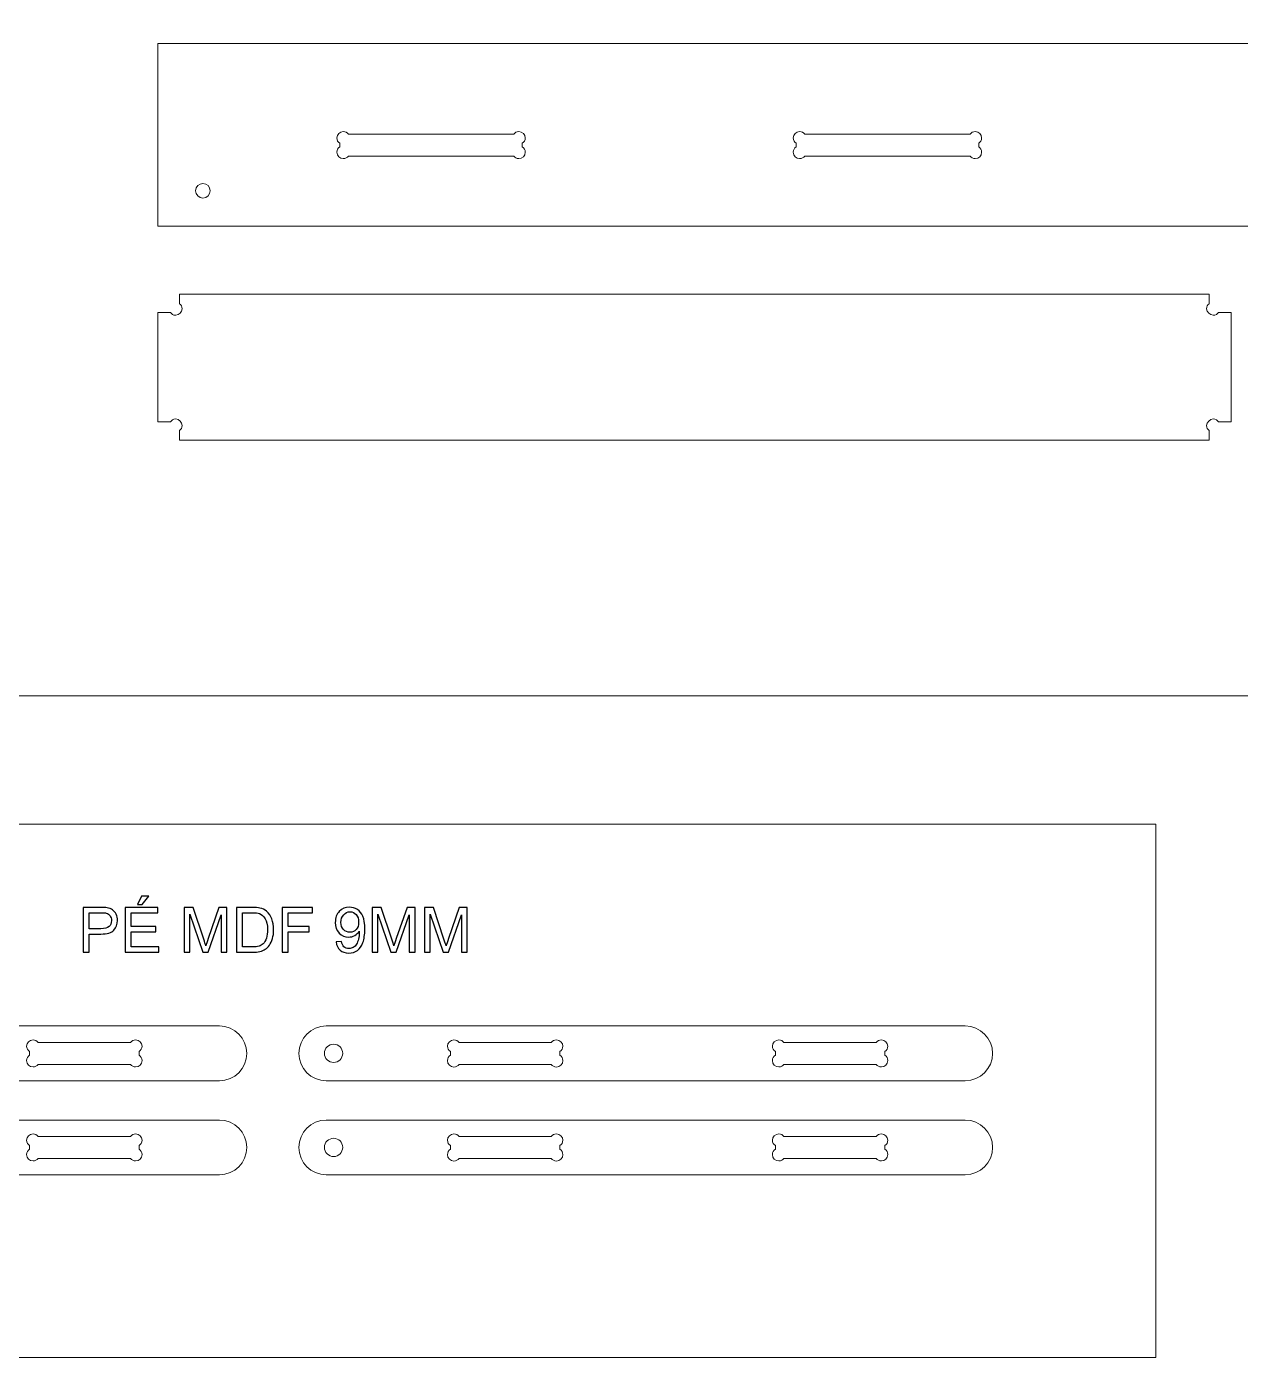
# Model space of a CAD drawing. Header units: centimetres. Extents: x -44 to 44, y -63 to 63.
# Drawn here: x -7.59 to 25.65, y -63.5 to -27.05 of the extents above; entities that cross this region are included whole.
import ezdxf

# ---------------------------------------------------------------- set-up
doc = ezdxf.new("R2010")
doc.units = ezdxf.units.CM
doc.header["$MEASUREMENT"] = 0
doc.layers.add('Layer 1', color=7, linetype='Continuous')

msp = doc.modelspace()

# ---------------------------------------------------------------- linework, layer by layer
at = {"layer": 'Layer 1', "color": 250, "lineweight": 20}
for points in [[(-43.815, -45.38234), (43.815, -45.38234), (43.815, 6.26432), (-43.815, 6.26432), (-43.815, -45.38234)], [(-23.33625, -63.49585), (23.33625, -63.49585), (23.33625, -48.89085), (-23.33625, -48.89085), (-23.33625, -63.49585)]]:
    msp.add_lwpolyline(points, close=True, dxfattribs=at)
at = {"layer": 'Layer 1', "color": 23, "lineweight": 20}
for points, knots in [([(-4.0029, -27.51377), (-4.0029, -27.51377), (35.9971, -27.51377), (35.9971, -27.51377), (35.9971, -27.51377), (35.9971, -27.51377), (35.9971, -32.51377), (35.9971, -32.51377), (35.9971, -32.51377), (35.9971, -32.51377), (-4.0029, -32.51377), (-4.0029, -32.51377), (-4.0029, -32.51377), (-4.0029, -32.51377), (-4.0029, -27.51377), (-4.0029, -27.51377)], [0, 0, 0, 0, 0.2, 0.2, 0.2, 0.2, 0.4, 0.4, 0.4, 0.4, 0.6, 0.6, 0.6, 0.6, 1, 1, 1, 1]), ([(5.98387, -30.24629), (5.98387, -30.24629), (5.98387, -30.34487), (5.98387, -30.34487), (5.98387, -30.34487), (6.03183, -30.37609), (6.06355, -30.43016), (6.06355, -30.49164), (6.06355, -30.49164), (6.06355, -30.58829), (5.98519, -30.66664), (5.88855, -30.66664), (5.88855, -30.66664), (5.83082, -30.66664), (5.77963, -30.63869), (5.74776, -30.59558), (5.74776, -30.59558), (5.74776, -30.59558), (1.21998, -30.59558), (1.21998, -30.59558), (1.21998, -30.59558), (1.18811, -30.63869), (1.13692, -30.66664), (1.07919, -30.66664), (1.07919, -30.66664), (0.98255, -30.66664), (0.90419, -30.58829), (0.90419, -30.49164), (0.90419, -30.49164), (0.90419, -30.43016), (0.93591, -30.37609), (0.98387, -30.34487), (0.98387, -30.34487), (0.98387, -30.34487), (0.98387, -30.24629), (0.98387, -30.24629), (0.98387, -30.24629), (0.93591, -30.21507), (0.90419, -30.161), (0.90419, -30.09952), (0.90419, -30.09952), (0.90419, -30.00287), (0.98255, -29.92452), (1.07919, -29.92452), (1.07919, -29.92452), (1.13692, -29.92452), (1.18811, -29.95247), (1.21998, -29.99558), (1.21998, -29.99558), (1.21998, -29.99558), (5.74776, -29.99558), (5.74776, -29.99558), (5.74776, -29.99558), (5.77963, -29.95247), (5.83082, -29.92452), (5.88855, -29.92452), (5.88855, -29.92452), (5.98519, -29.92452), (6.06355, -30.00287), (6.06355, -30.09952), (6.06355, -30.09952), (6.06355, -30.161), (6.03183, -30.21507), (5.98387, -30.24629)], [0, 0, 0, 0, 0.05882353, 0.05882353, 0.05882353, 0.05882353, 0.11764706, 0.11764706, 0.11764706, 0.11764706, 0.17647059, 0.17647059, 0.17647059, 0.17647059, 0.23529412, 0.23529412, 0.23529412, 0.23529412, 0.29411765, 0.29411765, 0.29411765, 0.29411765, 0.35294118, 0.35294118, 0.35294118, 0.35294118, 0.41176471, 0.41176471, 0.41176471, 0.41176471, 0.47058824, 0.47058824, 0.47058824, 0.47058824, 0.52941176, 0.52941176, 0.52941176, 0.52941176, 0.58823529, 0.58823529, 0.58823529, 0.58823529, 0.64705882, 0.64705882, 0.64705882, 0.64705882, 0.70588235, 0.70588235, 0.70588235, 0.70588235, 0.76470588, 0.76470588, 0.76470588, 0.76470588, 0.82352941, 0.82352941, 0.82352941, 0.82352941, 0.88235294, 0.88235294, 0.88235294, 0.88235294, 1, 1, 1, 1]), ([(18.48387, -30.24629), (18.48387, -30.24629), (18.48387, -30.34487), (18.48387, -30.34487), (18.48387, -30.34487), (18.53183, -30.37609), (18.56355, -30.43016), (18.56355, -30.49164), (18.56355, -30.49164), (18.56355, -30.58829), (18.48519, -30.66664), (18.38855, -30.66664), (18.38855, -30.66664), (18.33082, -30.66664), (18.27963, -30.63869), (18.24776, -30.59558), (18.24776, -30.59558), (18.24776, -30.59558), (13.71998, -30.59558), (13.71998, -30.59558), (13.71998, -30.59558), (13.68811, -30.63869), (13.63692, -30.66664), (13.57919, -30.66664), (13.57919, -30.66664), (13.48255, -30.66664), (13.40419, -30.58829), (13.40419, -30.49164), (13.40419, -30.49164), (13.40419, -30.43016), (13.43591, -30.37609), (13.48387, -30.34487), (13.48387, -30.34487), (13.48387, -30.34487), (13.48387, -30.24629), (13.48387, -30.24629), (13.48387, -30.24629), (13.43591, -30.21507), (13.40419, -30.161), (13.40419, -30.09952), (13.40419, -30.09952), (13.40419, -30.00287), (13.48255, -29.92452), (13.57919, -29.92452), (13.57919, -29.92452), (13.63692, -29.92452), (13.68811, -29.95247), (13.71998, -29.99558), (13.71998, -29.99558), (13.71998, -29.99558), (18.24776, -29.99558), (18.24776, -29.99558), (18.24776, -29.99558), (18.27963, -29.95247), (18.33082, -29.92452), (18.38855, -29.92452), (18.38855, -29.92452), (18.48519, -29.92452), (18.56355, -30.00287), (18.56355, -30.09952), (18.56355, -30.09952), (18.56355, -30.161), (18.53183, -30.21507), (18.48387, -30.24629)], [0, 0, 0, 0, 0.05882353, 0.05882353, 0.05882353, 0.05882353, 0.11764706, 0.11764706, 0.11764706, 0.11764706, 0.17647059, 0.17647059, 0.17647059, 0.17647059, 0.23529412, 0.23529412, 0.23529412, 0.23529412, 0.29411765, 0.29411765, 0.29411765, 0.29411765, 0.35294118, 0.35294118, 0.35294118, 0.35294118, 0.41176471, 0.41176471, 0.41176471, 0.41176471, 0.47058824, 0.47058824, 0.47058824, 0.47058824, 0.52941176, 0.52941176, 0.52941176, 0.52941176, 0.58823529, 0.58823529, 0.58823529, 0.58823529, 0.64705882, 0.64705882, 0.64705882, 0.64705882, 0.70588235, 0.70588235, 0.70588235, 0.70588235, 0.76470588, 0.76470588, 0.76470588, 0.76470588, 0.82352941, 0.82352941, 0.82352941, 0.82352941, 0.88235294, 0.88235294, 0.88235294, 0.88235294, 1, 1, 1, 1]), ([(-2.76511, -31.74558), (-2.65466, -31.74558), (-2.56511, -31.65603), (-2.56511, -31.54558), (-2.56511, -31.54558), (-2.56511, -31.43513), (-2.65466, -31.34558), (-2.76511, -31.34558), (-2.76511, -31.34558), (-2.87556, -31.34558), (-2.96511, -31.43513), (-2.96511, -31.54558), (-2.96511, -31.54558), (-2.96511, -31.65603), (-2.87556, -31.74558), (-2.76511, -31.74558)], [0, 0, 0, 0, 0.2, 0.2, 0.2, 0.2, 0.4, 0.4, 0.4, 0.4, 0.6, 0.6, 0.6, 0.6, 1, 1, 1, 1]), ([(25.04712, -34.87551), (25.04712, -34.87551), (25.39641, -34.87551), (25.39641, -34.87551), (25.39641, -34.87551), (25.39641, -34.87551), (25.39641, -37.87551), (25.39641, -37.87551), (25.39641, -37.87551), (25.39641, -37.87551), (25.04712, -37.87551), (25.04712, -37.87551), (25.04712, -37.87551), (25.0159, -37.82755), (24.97941, -37.79583), (24.90035, -37.79583), (24.90035, -37.79583), (24.82129, -37.79583), (24.72535, -37.89365), (24.72535, -37.97083), (24.72535, -37.97083), (24.72535, -38.04801), (24.7533, -38.07975), (24.79641, -38.11162), (24.79641, -38.11162), (24.79641, -38.11162), (24.79641, -38.37551), (24.79641, -38.37551), (24.79641, -38.37551), (24.79641, -38.37551), (-3.4029, -38.37551), (-3.4029, -38.37551), (-3.4029, -38.37551), (-3.4029, -38.37551), (-3.4029, -38.11162), (-3.4029, -38.11162), (-3.4029, -38.11162), (-3.35979, -38.07975), (-3.33184, -38.04801), (-3.33184, -37.97083), (-3.33184, -37.97083), (-3.33184, -37.89365), (-3.42778, -37.79583), (-3.50684, -37.79583), (-3.50684, -37.79583), (-3.5859, -37.79583), (-3.62239, -37.82755), (-3.65361, -37.87551), (-3.65361, -37.87551), (-3.65361, -37.87551), (-4.0029, -37.87551), (-4.0029, -37.87551), (-4.0029, -37.87551), (-4.0029, -37.87551), (-4.0029, -34.87551), (-4.0029, -34.87551), (-4.0029, -34.87551), (-4.0029, -34.87551), (-3.65361, -34.87551), (-3.65361, -34.87551), (-3.65361, -34.87551), (-3.62239, -34.92347), (-3.5859, -34.95519), (-3.50684, -34.95519), (-3.50684, -34.95519), (-3.42778, -34.95519), (-3.33184, -34.85737), (-3.33184, -34.78019), (-3.33184, -34.78019), (-3.33184, -34.70301), (-3.35979, -34.67127), (-3.4029, -34.6394), (-3.4029, -34.6394), (-3.4029, -34.6394), (-3.4029, -34.37551), (-3.4029, -34.37551), (-3.4029, -34.37551), (-3.4029, -34.37551), (24.79641, -34.37551), (24.79641, -34.37551), (24.79641, -34.37551), (24.79641, -34.37551), (24.79641, -34.6394), (24.79641, -34.6394), (24.79641, -34.6394), (24.7533, -34.67127), (24.72535, -34.70301), (24.72535, -34.78019), (24.72535, -34.78019), (24.72535, -34.85737), (24.82129, -34.95519), (24.90035, -34.95519), (24.90035, -34.95519), (24.97941, -34.95519), (25.0159, -34.92347), (25.04712, -34.87551)], [0, 0, 0, 0, 0.04, 0.04, 0.04, 0.04, 0.08, 0.08, 0.08, 0.08, 0.12, 0.12, 0.12, 0.12, 0.16, 0.16, 0.16, 0.16, 0.2, 0.2, 0.2, 0.2, 0.24, 0.24, 0.24, 0.24, 0.28, 0.28, 0.28, 0.28, 0.32, 0.32, 0.32, 0.32, 0.36, 0.36, 0.36, 0.36, 0.4, 0.4, 0.4, 0.4, 0.44, 0.44, 0.44, 0.44, 0.48, 0.48, 0.48, 0.48, 0.52, 0.52, 0.52, 0.52, 0.56, 0.56, 0.56, 0.56, 0.6, 0.6, 0.6, 0.6, 0.64, 0.64, 0.64, 0.64, 0.68, 0.68, 0.68, 0.68, 0.72, 0.72, 0.72, 0.72, 0.76, 0.76, 0.76, 0.76, 0.8, 0.8, 0.8, 0.8, 0.84, 0.84, 0.84, 0.84, 0.88, 0.88, 0.88, 0.88, 0.92, 0.92, 0.92, 0.92, 1, 1, 1, 1]), ([(-19.81169, -55.9202), (-19.81169, -55.9202), (-2.31167, -55.9202), (-2.31167, -55.9202), (-2.31167, -55.9202), (-1.89917, -55.9202), (-1.56168, -55.58271), (-1.56168, -55.17021), (-1.56168, -55.17021), (-1.56168, -55.17021), (-1.56168, -55.17019), (-1.56168, -55.17019), (-1.56168, -55.17019), (-1.56168, -54.75769), (-1.89917, -54.4202), (-2.31167, -54.4202), (-2.31167, -54.4202), (-2.31167, -54.4202), (-19.81169, -54.4202), (-19.81169, -54.4202), (-19.81169, -54.4202), (-20.22419, -54.4202), (-20.56168, -54.75769), (-20.56168, -55.17019), (-20.56168, -55.17019), (-20.56168, -55.17019), (-20.56168, -55.17021), (-20.56168, -55.17021), (-20.56168, -55.17021), (-20.56168, -55.58271), (-20.22419, -55.9202), (-19.81169, -55.9202)], [0, 0, 0, 0, 0.11111111, 0.11111111, 0.11111111, 0.11111111, 0.22222222, 0.22222222, 0.22222222, 0.22222222, 0.33333333, 0.33333333, 0.33333333, 0.33333333, 0.44444444, 0.44444444, 0.44444444, 0.44444444, 0.55555556, 0.55555556, 0.55555556, 0.55555556, 0.66666667, 0.66666667, 0.66666667, 0.66666667, 0.77777778, 0.77777778, 0.77777778, 0.77777778, 1, 1, 1, 1]), ([(0.6142, -55.9202), (0.6142, -55.9202), (18.11422, -55.9202), (18.11422, -55.9202), (18.11422, -55.9202), (18.52672, -55.9202), (18.86421, -55.58271), (18.86421, -55.17021), (18.86421, -55.17021), (18.86421, -55.17021), (18.86421, -55.17019), (18.86421, -55.17019), (18.86421, -55.17019), (18.86421, -54.75769), (18.52672, -54.4202), (18.11422, -54.4202), (18.11422, -54.4202), (18.11422, -54.4202), (0.6142, -54.4202), (0.6142, -54.4202), (0.6142, -54.4202), (0.2017, -54.4202), (-0.13579, -54.75769), (-0.13579, -55.17019), (-0.13579, -55.17019), (-0.13579, -55.17019), (-0.13579, -55.17021), (-0.13579, -55.17021), (-0.13579, -55.17021), (-0.13579, -55.58271), (0.2017, -55.9202), (0.6142, -55.9202)], [0, 0, 0, 0, 0.11111111, 0.11111111, 0.11111111, 0.11111111, 0.22222222, 0.22222222, 0.22222222, 0.22222222, 0.33333333, 0.33333333, 0.33333333, 0.33333333, 0.44444444, 0.44444444, 0.44444444, 0.44444444, 0.55555556, 0.55555556, 0.55555556, 0.55555556, 0.66666667, 0.66666667, 0.66666667, 0.66666667, 0.77777778, 0.77777778, 0.77777778, 0.77777778, 1, 1, 1, 1]), ([(-7.27558, -55.47021), (-7.27558, -55.47021), (-4.7478, -55.47021), (-4.7478, -55.47021), (-4.7478, -55.47021), (-4.71593, -55.51332), (-4.66474, -55.54127), (-4.60701, -55.54127), (-4.60701, -55.54127), (-4.51037, -55.54127), (-4.43201, -55.46292), (-4.43201, -55.36627), (-4.43201, -55.36627), (-4.43201, -55.30479), (-4.46373, -55.25072), (-4.51169, -55.2195), (-4.51169, -55.2195), (-4.51169, -55.2195), (-4.51169, -55.1209), (-4.51169, -55.1209), (-4.51169, -55.1209), (-4.46373, -55.08968), (-4.43201, -55.03561), (-4.43201, -54.97413), (-4.43201, -54.97413), (-4.43201, -54.87748), (-4.51037, -54.79913), (-4.60701, -54.79913), (-4.60701, -54.79913), (-4.66474, -54.79913), (-4.71593, -54.82708), (-4.7478, -54.87019), (-4.7478, -54.87019), (-4.7478, -54.87019), (-7.27558, -54.87019), (-7.27558, -54.87019), (-7.27558, -54.87019), (-7.30745, -54.82708), (-7.35864, -54.79913), (-7.41637, -54.79913), (-7.41637, -54.79913), (-7.51301, -54.79913), (-7.59137, -54.87748), (-7.59137, -54.97413), (-7.59137, -54.97413), (-7.59137, -55.03561), (-7.55965, -55.08968), (-7.51169, -55.1209), (-7.51169, -55.1209), (-7.51169, -55.1209), (-7.51169, -55.2195), (-7.51169, -55.2195), (-7.51169, -55.2195), (-7.55965, -55.25072), (-7.59137, -55.30479), (-7.59137, -55.36627), (-7.59137, -55.36627), (-7.59137, -55.46292), (-7.51301, -55.54127), (-7.41637, -55.54127), (-7.41637, -55.54127), (-7.35864, -55.54127), (-7.30745, -55.51332), (-7.27558, -55.47021)], [0, 0, 0, 0, 0.05882353, 0.05882353, 0.05882353, 0.05882353, 0.11764706, 0.11764706, 0.11764706, 0.11764706, 0.17647059, 0.17647059, 0.17647059, 0.17647059, 0.23529412, 0.23529412, 0.23529412, 0.23529412, 0.29411765, 0.29411765, 0.29411765, 0.29411765, 0.35294118, 0.35294118, 0.35294118, 0.35294118, 0.41176471, 0.41176471, 0.41176471, 0.41176471, 0.47058824, 0.47058824, 0.47058824, 0.47058824, 0.52941176, 0.52941176, 0.52941176, 0.52941176, 0.58823529, 0.58823529, 0.58823529, 0.58823529, 0.64705882, 0.64705882, 0.64705882, 0.64705882, 0.70588235, 0.70588235, 0.70588235, 0.70588235, 0.76470588, 0.76470588, 0.76470588, 0.76470588, 0.82352941, 0.82352941, 0.82352941, 0.82352941, 0.88235294, 0.88235294, 0.88235294, 0.88235294, 1, 1, 1, 1]), ([(0.81421, -54.9202), (0.95228, -54.9202), (1.06421, -55.03213), (1.06421, -55.1702), (1.06421, -55.1702), (1.06421, -55.30827), (0.95228, -55.4202), (0.81421, -55.4202), (0.81421, -55.4202), (0.67614, -55.4202), (0.56421, -55.30827), (0.56421, -55.1702), (0.56421, -55.1702), (0.56421, -55.03213), (0.67614, -54.9202), (0.81421, -54.9202)], [0, 0, 0, 0, 0.2, 0.2, 0.2, 0.2, 0.4, 0.4, 0.4, 0.4, 0.6, 0.6, 0.6, 0.6, 1, 1, 1, 1]), ([(4.25195, -55.47021), (4.25195, -55.47021), (6.77645, -55.47021), (6.77645, -55.47021), (6.77645, -55.47021), (6.80819, -55.51459), (6.86016, -55.54351), (6.91888, -55.54351), (6.91888, -55.54351), (7.01552, -55.54351), (7.09388, -55.46516), (7.09388, -55.36851), (7.09388, -55.36851), (7.09388, -55.30703), (7.06216, -55.25296), (7.0142, -55.22174), (7.0142, -55.22174), (7.0142, -55.22174), (7.0142, -55.1209), (7.0142, -55.1209), (7.0142, -55.1209), (7.06216, -55.08968), (7.09388, -55.03561), (7.09388, -54.97413), (7.09388, -54.97413), (7.09388, -54.87748), (7.01552, -54.79913), (6.91888, -54.79913), (6.91888, -54.79913), (6.86115, -54.79913), (6.80996, -54.82708), (6.77809, -54.87019), (6.77809, -54.87019), (6.77809, -54.87019), (4.25031, -54.87019), (4.25031, -54.87019), (4.25031, -54.87019), (4.21844, -54.82708), (4.16725, -54.79913), (4.10952, -54.79913), (4.10952, -54.79913), (4.01288, -54.79913), (3.93452, -54.87748), (3.93452, -54.97413), (3.93452, -54.97413), (3.93452, -55.03561), (3.96624, -55.08968), (4.0142, -55.1209), (4.0142, -55.1209), (4.0142, -55.1209), (4.0142, -55.22174), (4.0142, -55.22174), (4.0142, -55.22174), (3.96624, -55.25296), (3.93452, -55.30703), (3.93452, -55.36851), (3.93452, -55.36851), (3.93452, -55.46516), (4.01288, -55.54351), (4.10952, -55.54351), (4.10952, -55.54351), (4.16824, -55.54351), (4.22021, -55.51459), (4.25195, -55.47021)], [0, 0, 0, 0, 0.05882353, 0.05882353, 0.05882353, 0.05882353, 0.11764706, 0.11764706, 0.11764706, 0.11764706, 0.17647059, 0.17647059, 0.17647059, 0.17647059, 0.23529412, 0.23529412, 0.23529412, 0.23529412, 0.29411765, 0.29411765, 0.29411765, 0.29411765, 0.35294118, 0.35294118, 0.35294118, 0.35294118, 0.41176471, 0.41176471, 0.41176471, 0.41176471, 0.47058824, 0.47058824, 0.47058824, 0.47058824, 0.52941176, 0.52941176, 0.52941176, 0.52941176, 0.58823529, 0.58823529, 0.58823529, 0.58823529, 0.64705882, 0.64705882, 0.64705882, 0.64705882, 0.70588235, 0.70588235, 0.70588235, 0.70588235, 0.76470588, 0.76470588, 0.76470588, 0.76470588, 0.82352941, 0.82352941, 0.82352941, 0.82352941, 0.88235294, 0.88235294, 0.88235294, 0.88235294, 1, 1, 1, 1]), ([(13.15031, -55.47021), (13.15031, -55.47021), (15.67809, -55.47021), (15.67809, -55.47021), (15.67809, -55.47021), (15.70996, -55.51332), (15.76115, -55.54127), (15.81888, -55.54127), (15.81888, -55.54127), (15.91552, -55.54127), (15.99388, -55.46292), (15.99388, -55.36627), (15.99388, -55.36627), (15.99388, -55.30479), (15.96216, -55.25072), (15.9142, -55.2195), (15.9142, -55.2195), (15.9142, -55.2195), (15.9142, -55.1209), (15.9142, -55.1209), (15.9142, -55.1209), (15.96216, -55.08968), (15.99388, -55.03561), (15.99388, -54.97413), (15.99388, -54.97413), (15.99388, -54.87748), (15.91552, -54.79913), (15.81888, -54.79913), (15.81888, -54.79913), (15.76115, -54.79913), (15.70996, -54.82708), (15.67809, -54.87019), (15.67809, -54.87019), (15.67809, -54.87019), (13.15031, -54.87019), (13.15031, -54.87019), (13.15031, -54.87019), (13.11844, -54.82708), (13.06725, -54.79913), (13.00952, -54.79913), (13.00952, -54.79913), (12.91288, -54.79913), (12.83452, -54.87748), (12.83452, -54.97413), (12.83452, -54.97413), (12.83452, -55.03561), (12.86624, -55.08968), (12.9142, -55.1209), (12.9142, -55.1209), (12.9142, -55.1209), (12.9142, -55.2195), (12.9142, -55.2195), (12.9142, -55.2195), (12.86624, -55.25072), (12.83452, -55.30479), (12.83452, -55.36627), (12.83452, -55.36627), (12.83452, -55.46292), (12.91288, -55.54127), (13.00952, -55.54127), (13.00952, -55.54127), (13.06725, -55.54127), (13.11844, -55.51332), (13.15031, -55.47021)], [0, 0, 0, 0, 0.05882353, 0.05882353, 0.05882353, 0.05882353, 0.11764706, 0.11764706, 0.11764706, 0.11764706, 0.17647059, 0.17647059, 0.17647059, 0.17647059, 0.23529412, 0.23529412, 0.23529412, 0.23529412, 0.29411765, 0.29411765, 0.29411765, 0.29411765, 0.35294118, 0.35294118, 0.35294118, 0.35294118, 0.41176471, 0.41176471, 0.41176471, 0.41176471, 0.47058824, 0.47058824, 0.47058824, 0.47058824, 0.52941176, 0.52941176, 0.52941176, 0.52941176, 0.58823529, 0.58823529, 0.58823529, 0.58823529, 0.64705882, 0.64705882, 0.64705882, 0.64705882, 0.70588235, 0.70588235, 0.70588235, 0.70588235, 0.76470588, 0.76470588, 0.76470588, 0.76470588, 0.82352941, 0.82352941, 0.82352941, 0.82352941, 0.88235294, 0.88235294, 0.88235294, 0.88235294, 1, 1, 1, 1]), ([(-19.81169, -58.4955), (-19.81169, -58.4955), (-2.31167, -58.4955), (-2.31167, -58.4955), (-2.31167, -58.4955), (-1.89917, -58.4955), (-1.56168, -58.15801), (-1.56168, -57.74551), (-1.56168, -57.74551), (-1.56168, -57.74551), (-1.56168, -57.74549), (-1.56168, -57.74549), (-1.56168, -57.74549), (-1.56168, -57.33299), (-1.89917, -56.9955), (-2.31167, -56.9955), (-2.31167, -56.9955), (-2.31167, -56.9955), (-19.81169, -56.9955), (-19.81169, -56.9955), (-19.81169, -56.9955), (-20.22419, -56.9955), (-20.56168, -57.33299), (-20.56168, -57.74549), (-20.56168, -57.74549), (-20.56168, -57.74549), (-20.56168, -57.74551), (-20.56168, -57.74551), (-20.56168, -57.74551), (-20.56168, -58.15801), (-20.22419, -58.4955), (-19.81169, -58.4955)], [0, 0, 0, 0, 0.11111111, 0.11111111, 0.11111111, 0.11111111, 0.22222222, 0.22222222, 0.22222222, 0.22222222, 0.33333333, 0.33333333, 0.33333333, 0.33333333, 0.44444444, 0.44444444, 0.44444444, 0.44444444, 0.55555556, 0.55555556, 0.55555556, 0.55555556, 0.66666667, 0.66666667, 0.66666667, 0.66666667, 0.77777778, 0.77777778, 0.77777778, 0.77777778, 1, 1, 1, 1]), ([(0.6142, -58.4955), (0.6142, -58.4955), (18.11422, -58.4955), (18.11422, -58.4955), (18.11422, -58.4955), (18.52672, -58.4955), (18.86421, -58.15801), (18.86421, -57.74551), (18.86421, -57.74551), (18.86421, -57.74551), (18.86421, -57.74549), (18.86421, -57.74549), (18.86421, -57.74549), (18.86421, -57.33299), (18.52672, -56.9955), (18.11422, -56.9955), (18.11422, -56.9955), (18.11422, -56.9955), (0.6142, -56.9955), (0.6142, -56.9955), (0.6142, -56.9955), (0.2017, -56.9955), (-0.13579, -57.33299), (-0.13579, -57.74549), (-0.13579, -57.74549), (-0.13579, -57.74549), (-0.13579, -57.74551), (-0.13579, -57.74551), (-0.13579, -57.74551), (-0.13579, -58.15801), (0.2017, -58.4955), (0.6142, -58.4955)], [0, 0, 0, 0, 0.11111111, 0.11111111, 0.11111111, 0.11111111, 0.22222222, 0.22222222, 0.22222222, 0.22222222, 0.33333333, 0.33333333, 0.33333333, 0.33333333, 0.44444444, 0.44444444, 0.44444444, 0.44444444, 0.55555556, 0.55555556, 0.55555556, 0.55555556, 0.66666667, 0.66666667, 0.66666667, 0.66666667, 0.77777778, 0.77777778, 0.77777778, 0.77777778, 1, 1, 1, 1]), ([(-7.27558, -58.04551), (-7.27558, -58.04551), (-4.7478, -58.04551), (-4.7478, -58.04551), (-4.7478, -58.04551), (-4.71593, -58.08862), (-4.66474, -58.11657), (-4.60701, -58.11657), (-4.60701, -58.11657), (-4.51037, -58.11657), (-4.43201, -58.03822), (-4.43201, -57.94157), (-4.43201, -57.94157), (-4.43201, -57.88009), (-4.46373, -57.82602), (-4.51169, -57.7948), (-4.51169, -57.7948), (-4.51169, -57.7948), (-4.51169, -57.6962), (-4.51169, -57.6962), (-4.51169, -57.6962), (-4.46373, -57.66498), (-4.43201, -57.61091), (-4.43201, -57.54943), (-4.43201, -57.54943), (-4.43201, -57.45278), (-4.51037, -57.37443), (-4.60701, -57.37443), (-4.60701, -57.37443), (-4.66474, -57.37443), (-4.71593, -57.40238), (-4.7478, -57.44549), (-4.7478, -57.44549), (-4.7478, -57.44549), (-7.27558, -57.44549), (-7.27558, -57.44549), (-7.27558, -57.44549), (-7.30745, -57.40238), (-7.35864, -57.37443), (-7.41637, -57.37443), (-7.41637, -57.37443), (-7.51301, -57.37443), (-7.59137, -57.45278), (-7.59137, -57.54943), (-7.59137, -57.54943), (-7.59137, -57.61091), (-7.55965, -57.66498), (-7.51169, -57.6962), (-7.51169, -57.6962), (-7.51169, -57.6962), (-7.51169, -57.7948), (-7.51169, -57.7948), (-7.51169, -57.7948), (-7.55965, -57.82602), (-7.59137, -57.88009), (-7.59137, -57.94157), (-7.59137, -57.94157), (-7.59137, -58.03822), (-7.51301, -58.11657), (-7.41637, -58.11657), (-7.41637, -58.11657), (-7.35864, -58.11657), (-7.30745, -58.08862), (-7.27558, -58.04551)], [0, 0, 0, 0, 0.05882353, 0.05882353, 0.05882353, 0.05882353, 0.11764706, 0.11764706, 0.11764706, 0.11764706, 0.17647059, 0.17647059, 0.17647059, 0.17647059, 0.23529412, 0.23529412, 0.23529412, 0.23529412, 0.29411765, 0.29411765, 0.29411765, 0.29411765, 0.35294118, 0.35294118, 0.35294118, 0.35294118, 0.41176471, 0.41176471, 0.41176471, 0.41176471, 0.47058824, 0.47058824, 0.47058824, 0.47058824, 0.52941176, 0.52941176, 0.52941176, 0.52941176, 0.58823529, 0.58823529, 0.58823529, 0.58823529, 0.64705882, 0.64705882, 0.64705882, 0.64705882, 0.70588235, 0.70588235, 0.70588235, 0.70588235, 0.76470588, 0.76470588, 0.76470588, 0.76470588, 0.82352941, 0.82352941, 0.82352941, 0.82352941, 0.88235294, 0.88235294, 0.88235294, 0.88235294, 1, 1, 1, 1]), ([(0.81421, -57.4955), (0.95228, -57.4955), (1.06421, -57.60743), (1.06421, -57.7455), (1.06421, -57.7455), (1.06421, -57.88357), (0.95228, -57.9955), (0.81421, -57.9955), (0.81421, -57.9955), (0.67614, -57.9955), (0.56421, -57.88357), (0.56421, -57.7455), (0.56421, -57.7455), (0.56421, -57.60743), (0.67614, -57.4955), (0.81421, -57.4955)], [0, 0, 0, 0, 0.2, 0.2, 0.2, 0.2, 0.4, 0.4, 0.4, 0.4, 0.6, 0.6, 0.6, 0.6, 1, 1, 1, 1]), ([(4.25195, -58.04551), (4.25195, -58.04551), (6.77645, -58.04551), (6.77645, -58.04551), (6.77645, -58.04551), (6.80819, -58.08989), (6.86016, -58.11881), (6.91888, -58.11881), (6.91888, -58.11881), (7.01552, -58.11881), (7.09388, -58.04046), (7.09388, -57.94381), (7.09388, -57.94381), (7.09388, -57.88233), (7.06216, -57.82826), (7.0142, -57.79704), (7.0142, -57.79704), (7.0142, -57.79704), (7.0142, -57.6962), (7.0142, -57.6962), (7.0142, -57.6962), (7.06216, -57.66498), (7.09388, -57.61091), (7.09388, -57.54943), (7.09388, -57.54943), (7.09388, -57.45278), (7.01552, -57.37443), (6.91888, -57.37443), (6.91888, -57.37443), (6.86115, -57.37443), (6.80996, -57.40238), (6.77809, -57.44549), (6.77809, -57.44549), (6.77809, -57.44549), (4.25031, -57.44549), (4.25031, -57.44549), (4.25031, -57.44549), (4.21844, -57.40238), (4.16725, -57.37443), (4.10952, -57.37443), (4.10952, -57.37443), (4.01288, -57.37443), (3.93452, -57.45278), (3.93452, -57.54943), (3.93452, -57.54943), (3.93452, -57.61091), (3.96624, -57.66498), (4.0142, -57.6962), (4.0142, -57.6962), (4.0142, -57.6962), (4.0142, -57.79704), (4.0142, -57.79704), (4.0142, -57.79704), (3.96624, -57.82826), (3.93452, -57.88233), (3.93452, -57.94381), (3.93452, -57.94381), (3.93452, -58.04046), (4.01288, -58.11881), (4.10952, -58.11881), (4.10952, -58.11881), (4.16824, -58.11881), (4.22021, -58.08989), (4.25195, -58.04551)], [0, 0, 0, 0, 0.05882353, 0.05882353, 0.05882353, 0.05882353, 0.11764706, 0.11764706, 0.11764706, 0.11764706, 0.17647059, 0.17647059, 0.17647059, 0.17647059, 0.23529412, 0.23529412, 0.23529412, 0.23529412, 0.29411765, 0.29411765, 0.29411765, 0.29411765, 0.35294118, 0.35294118, 0.35294118, 0.35294118, 0.41176471, 0.41176471, 0.41176471, 0.41176471, 0.47058824, 0.47058824, 0.47058824, 0.47058824, 0.52941176, 0.52941176, 0.52941176, 0.52941176, 0.58823529, 0.58823529, 0.58823529, 0.58823529, 0.64705882, 0.64705882, 0.64705882, 0.64705882, 0.70588235, 0.70588235, 0.70588235, 0.70588235, 0.76470588, 0.76470588, 0.76470588, 0.76470588, 0.82352941, 0.82352941, 0.82352941, 0.82352941, 0.88235294, 0.88235294, 0.88235294, 0.88235294, 1, 1, 1, 1]), ([(13.15031, -58.04551), (13.15031, -58.04551), (15.67809, -58.04551), (15.67809, -58.04551), (15.67809, -58.04551), (15.70996, -58.08862), (15.76115, -58.11657), (15.81888, -58.11657), (15.81888, -58.11657), (15.91552, -58.11657), (15.99388, -58.03822), (15.99388, -57.94157), (15.99388, -57.94157), (15.99388, -57.88009), (15.96216, -57.82602), (15.9142, -57.7948), (15.9142, -57.7948), (15.9142, -57.7948), (15.9142, -57.6962), (15.9142, -57.6962), (15.9142, -57.6962), (15.96216, -57.66498), (15.99388, -57.61091), (15.99388, -57.54943), (15.99388, -57.54943), (15.99388, -57.45278), (15.91552, -57.37443), (15.81888, -57.37443), (15.81888, -57.37443), (15.76115, -57.37443), (15.70996, -57.40238), (15.67809, -57.44549), (15.67809, -57.44549), (15.67809, -57.44549), (13.15031, -57.44549), (13.15031, -57.44549), (13.15031, -57.44549), (13.11844, -57.40238), (13.06725, -57.37443), (13.00952, -57.37443), (13.00952, -57.37443), (12.91288, -57.37443), (12.83452, -57.45278), (12.83452, -57.54943), (12.83452, -57.54943), (12.83452, -57.61091), (12.86624, -57.66498), (12.9142, -57.6962), (12.9142, -57.6962), (12.9142, -57.6962), (12.9142, -57.7948), (12.9142, -57.7948), (12.9142, -57.7948), (12.86624, -57.82602), (12.83452, -57.88009), (12.83452, -57.94157), (12.83452, -57.94157), (12.83452, -58.03822), (12.91288, -58.11657), (13.00952, -58.11657), (13.00952, -58.11657), (13.06725, -58.11657), (13.11844, -58.08862), (13.15031, -58.04551)], [0, 0, 0, 0, 0.05882353, 0.05882353, 0.05882353, 0.05882353, 0.11764706, 0.11764706, 0.11764706, 0.11764706, 0.17647059, 0.17647059, 0.17647059, 0.17647059, 0.23529412, 0.23529412, 0.23529412, 0.23529412, 0.29411765, 0.29411765, 0.29411765, 0.29411765, 0.35294118, 0.35294118, 0.35294118, 0.35294118, 0.41176471, 0.41176471, 0.41176471, 0.41176471, 0.47058824, 0.47058824, 0.47058824, 0.47058824, 0.52941176, 0.52941176, 0.52941176, 0.52941176, 0.58823529, 0.58823529, 0.58823529, 0.58823529, 0.64705882, 0.64705882, 0.64705882, 0.64705882, 0.70588235, 0.70588235, 0.70588235, 0.70588235, 0.76470588, 0.76470588, 0.76470588, 0.76470588, 0.82352941, 0.82352941, 0.82352941, 0.82352941, 0.88235294, 0.88235294, 0.88235294, 0.88235294, 1, 1, 1, 1])]:
    msp.add_open_spline(points, degree=3, knots=knots, dxfattribs=at)
at = {"layer": 'Layer 1', "color": 250}
for points, knots in [([(-4.55645, -51.09717), (-4.55645, -51.09717), (-4.44486, -50.86255), (-4.44486, -50.86255), (-4.44486, -50.86255), (-4.44486, -50.86255), (-4.24715, -50.86255), (-4.24715, -50.86255), (-4.24715, -50.86255), (-4.24715, -50.86255), (-4.43142, -51.09717), (-4.43142, -51.09717), (-4.43142, -51.09717), (-4.43142, -51.09717), (-4.55645, -51.09717), (-4.55645, -51.09717)], [0, 0, 0, 0, 0.2, 0.2, 0.2, 0.2, 0.4, 0.4, 0.4, 0.4, 0.6, 0.6, 0.6, 0.6, 1, 1, 1, 1]), ([(-6.04, -52.40161), (-6.04, -52.40161), (-6.04, -51.17271), (-6.04, -51.17271), (-6.04, -51.17271), (-6.04, -51.17271), (-5.57649, -51.17271), (-5.57649, -51.17271), (-5.57649, -51.17271), (-5.49494, -51.17271), (-5.43257, -51.17672), (-5.38965, -51.18444), (-5.38965, -51.18444), (-5.32927, -51.19446), (-5.27863, -51.21363), (-5.23772, -51.24195), (-5.23772, -51.24195), (-5.19709, -51.26999), (-5.16418, -51.30976), (-5.13929, -51.36041), (-5.13929, -51.36041), (-5.1144, -51.41134), (-5.10209, -51.46713), (-5.10209, -51.52808), (-5.10209, -51.52808), (-5.10209, -51.63251), (-5.13528, -51.72121), (-5.20166, -51.7936), (-5.20166, -51.7936), (-5.26833, -51.8657), (-5.3885, -51.90204), (-5.56218, -51.90204), (-5.56218, -51.90204), (-5.56218, -51.90204), (-5.87749, -51.90204), (-5.87749, -51.90204), (-5.87749, -51.90204), (-5.87749, -51.90204), (-5.87749, -52.40161), (-5.87749, -52.40161), (-5.87749, -52.40161), (-5.87749, -52.40161), (-6.04, -52.40161), (-6.04, -52.40161)], [0, 0, 0, 0, 0.08333333, 0.08333333, 0.08333333, 0.08333333, 0.16666667, 0.16666667, 0.16666667, 0.16666667, 0.25, 0.25, 0.25, 0.25, 0.33333333, 0.33333333, 0.33333333, 0.33333333, 0.41666667, 0.41666667, 0.41666667, 0.41666667, 0.5, 0.5, 0.5, 0.5, 0.58333333, 0.58333333, 0.58333333, 0.58333333, 0.66666667, 0.66666667, 0.66666667, 0.66666667, 0.75, 0.75, 0.75, 0.75, 0.83333333, 0.83333333, 0.83333333, 0.83333333, 1, 1, 1, 1]), ([(-5.87749, -51.75697), (-5.87749, -51.75697), (-5.5596, -51.75697), (-5.5596, -51.75697), (-5.5596, -51.75697), (-5.4546, -51.75697), (-5.37992, -51.73752), (-5.33586, -51.69832), (-5.33586, -51.69832), (-5.29179, -51.65912), (-5.26976, -51.60418), (-5.26976, -51.53323), (-5.26976, -51.53323), (-5.26976, -51.48172), (-5.28264, -51.43766), (-5.30867, -51.40104), (-5.30867, -51.40104), (-5.33471, -51.36441), (-5.36876, -51.34038), (-5.41139, -51.32865), (-5.41139, -51.32865), (-5.43886, -51.32149), (-5.48922, -51.31777), (-5.56304, -51.31777), (-5.56304, -51.31777), (-5.56304, -51.31777), (-5.87749, -51.31777), (-5.87749, -51.31777), (-5.87749, -51.31777), (-5.87749, -51.31777), (-5.87749, -51.75697), (-5.87749, -51.75697)], [0, 0, 0, 0, 0.11111111, 0.11111111, 0.11111111, 0.11111111, 0.22222222, 0.22222222, 0.22222222, 0.22222222, 0.33333333, 0.33333333, 0.33333333, 0.33333333, 0.44444444, 0.44444444, 0.44444444, 0.44444444, 0.55555556, 0.55555556, 0.55555556, 0.55555556, 0.66666667, 0.66666667, 0.66666667, 0.66666667, 0.77777778, 0.77777778, 0.77777778, 0.77777778, 1, 1, 1, 1]), ([(-4.8915, -52.40161), (-4.8915, -52.40161), (-4.8915, -51.17271), (-4.8915, -51.17271), (-4.8915, -51.17271), (-4.8915, -51.17271), (-4.00309, -51.17271), (-4.00309, -51.17271), (-4.00309, -51.17271), (-4.00309, -51.17271), (-4.00309, -51.31777), (-4.00309, -51.31777), (-4.00309, -51.31777), (-4.00309, -51.31777), (-4.72898, -51.31777), (-4.72898, -51.31777), (-4.72898, -51.31777), (-4.72898, -51.31777), (-4.72898, -51.69403), (-4.72898, -51.69403), (-4.72898, -51.69403), (-4.72898, -51.69403), (-4.04915, -51.69403), (-4.04915, -51.69403), (-4.04915, -51.69403), (-4.04915, -51.69403), (-4.04915, -51.83823), (-4.04915, -51.83823), (-4.04915, -51.83823), (-4.04915, -51.83823), (-4.72898, -51.83823), (-4.72898, -51.83823), (-4.72898, -51.83823), (-4.72898, -51.83823), (-4.72898, -52.25655), (-4.72898, -52.25655), (-4.72898, -52.25655), (-4.72898, -52.25655), (-3.97448, -52.25655), (-3.97448, -52.25655), (-3.97448, -52.25655), (-3.97448, -52.25655), (-3.97448, -52.40161), (-3.97448, -52.40161), (-3.97448, -52.40161), (-3.97448, -52.40161), (-4.8915, -52.40161), (-4.8915, -52.40161)], [0, 0, 0, 0, 0.07692308, 0.07692308, 0.07692308, 0.07692308, 0.15384615, 0.15384615, 0.15384615, 0.15384615, 0.23076923, 0.23076923, 0.23076923, 0.23076923, 0.30769231, 0.30769231, 0.30769231, 0.30769231, 0.38461538, 0.38461538, 0.38461538, 0.38461538, 0.46153846, 0.46153846, 0.46153846, 0.46153846, 0.53846154, 0.53846154, 0.53846154, 0.53846154, 0.61538462, 0.61538462, 0.61538462, 0.61538462, 0.69230769, 0.69230769, 0.69230769, 0.69230769, 0.76923077, 0.76923077, 0.76923077, 0.76923077, 0.84615385, 0.84615385, 0.84615385, 0.84615385, 1, 1, 1, 1]), ([(-3.27805, -52.40161), (-3.27805, -52.40161), (-3.27805, -51.17271), (-3.27805, -51.17271), (-3.27805, -51.17271), (-3.27805, -51.17271), (-3.03312, -51.17271), (-3.03312, -51.17271), (-3.03312, -51.17271), (-3.03312, -51.17271), (-2.74242, -52.04281), (-2.74242, -52.04281), (-2.74242, -52.04281), (-2.71553, -52.12378), (-2.69578, -52.18444), (-2.68377, -52.22479), (-2.68377, -52.22479), (-2.66975, -52.18015), (-2.648, -52.11434), (-2.61824, -52.02765), (-2.61824, -52.02765), (-2.61824, -52.02765), (-2.32411, -51.17271), (-2.32411, -51.17271), (-2.32411, -51.17271), (-2.32411, -51.17271), (-2.10523, -51.17271), (-2.10523, -51.17271), (-2.10523, -51.17271), (-2.10523, -51.17271), (-2.10523, -52.40161), (-2.10523, -52.40161), (-2.10523, -52.40161), (-2.10523, -52.40161), (-2.26202, -52.40161), (-2.26202, -52.40161), (-2.26202, -52.40161), (-2.26202, -52.40161), (-2.26202, -51.373), (-2.26202, -51.373), (-2.26202, -51.373), (-2.26202, -51.373), (-2.6191, -52.40161), (-2.6191, -52.40161), (-2.6191, -52.40161), (-2.6191, -52.40161), (-2.76588, -52.40161), (-2.76588, -52.40161), (-2.76588, -52.40161), (-2.76588, -52.40161), (-3.12125, -51.35554), (-3.12125, -51.35554), (-3.12125, -51.35554), (-3.12125, -51.35554), (-3.12125, -52.40161), (-3.12125, -52.40161), (-3.12125, -52.40161), (-3.12125, -52.40161), (-3.27805, -52.40161), (-3.27805, -52.40161)], [0, 0, 0, 0, 0.0625, 0.0625, 0.0625, 0.0625, 0.125, 0.125, 0.125, 0.125, 0.1875, 0.1875, 0.1875, 0.1875, 0.25, 0.25, 0.25, 0.25, 0.3125, 0.3125, 0.3125, 0.3125, 0.375, 0.375, 0.375, 0.375, 0.4375, 0.4375, 0.4375, 0.4375, 0.5, 0.5, 0.5, 0.5, 0.5625, 0.5625, 0.5625, 0.5625, 0.625, 0.625, 0.625, 0.625, 0.6875, 0.6875, 0.6875, 0.6875, 0.75, 0.75, 0.75, 0.75, 0.8125, 0.8125, 0.8125, 0.8125, 0.875, 0.875, 0.875, 0.875, 1, 1, 1, 1]), ([(-1.84285, -52.40161), (-1.84285, -52.40161), (-1.84285, -51.17271), (-1.84285, -51.17271), (-1.84285, -51.17271), (-1.84285, -51.17271), (-1.41968, -51.17271), (-1.41968, -51.17271), (-1.41968, -51.17271), (-1.32411, -51.17271), (-1.25115, -51.17872), (-1.20079, -51.19045), (-1.20079, -51.19045), (-1.13041, -51.20647), (-1.07032, -51.23594), (-1.02054, -51.27829), (-1.02054, -51.27829), (-0.95587, -51.33323), (-0.90723, -51.40304), (-0.87519, -51.4883), (-0.87519, -51.4883), (-0.84285, -51.57357), (-0.82683, -51.67085), (-0.82683, -51.78044), (-0.82683, -51.78044), (-0.82683, -51.87371), (-0.8377, -51.9564), (-0.85974, -52.02851), (-0.85974, -52.02851), (-0.88148, -52.10061), (-0.90923, -52.16041), (-0.94357, -52.20762), (-0.94357, -52.20762), (-0.97762, -52.25483), (-1.01481, -52.29202), (-1.05544, -52.31892), (-1.05544, -52.31892), (-1.09579, -52.3461), (-1.14471, -52.3667), (-1.20194, -52.38072), (-1.20194, -52.38072), (-1.25945, -52.39474), (-1.32526, -52.40161), (-1.39936, -52.40161), (-1.39936, -52.40161), (-1.39936, -52.40161), (-1.84285, -52.40161), (-1.84285, -52.40161)], [0, 0, 0, 0, 0.07692308, 0.07692308, 0.07692308, 0.07692308, 0.15384615, 0.15384615, 0.15384615, 0.15384615, 0.23076923, 0.23076923, 0.23076923, 0.23076923, 0.30769231, 0.30769231, 0.30769231, 0.30769231, 0.38461538, 0.38461538, 0.38461538, 0.38461538, 0.46153846, 0.46153846, 0.46153846, 0.46153846, 0.53846154, 0.53846154, 0.53846154, 0.53846154, 0.61538462, 0.61538462, 0.61538462, 0.61538462, 0.69230769, 0.69230769, 0.69230769, 0.69230769, 0.76923077, 0.76923077, 0.76923077, 0.76923077, 0.84615385, 0.84615385, 0.84615385, 0.84615385, 1, 1, 1, 1]), ([(-1.68034, -52.25655), (-1.68034, -52.25655), (-1.41796, -52.25655), (-1.41796, -52.25655), (-1.41796, -52.25655), (-1.33699, -52.25655), (-1.27318, -52.24911), (-1.22712, -52.23394), (-1.22712, -52.23394), (-1.18105, -52.21878), (-1.14443, -52.1976), (-1.11696, -52.17014), (-1.11696, -52.17014), (-1.07833, -52.1318), (-1.04829, -52.07972), (-1.02683, -52.01477), (-1.02683, -52.01477), (-1.00537, -51.94954), (-0.9945, -51.87085), (-0.9945, -51.77786), (-0.9945, -51.77786), (-0.9945, -51.64939), (-1.01567, -51.55068), (-1.05773, -51.48172), (-1.05773, -51.48172), (-1.10008, -51.41248), (-1.15129, -51.36642), (-1.21167, -51.34295), (-1.21167, -51.34295), (-1.25516, -51.32607), (-1.32554, -51.31777), (-1.42197, -51.31777), (-1.42197, -51.31777), (-1.42197, -51.31777), (-1.68034, -51.31777), (-1.68034, -51.31777), (-1.68034, -51.31777), (-1.68034, -51.31777), (-1.68034, -52.25655), (-1.68034, -52.25655)], [0, 0, 0, 0, 0.09090909, 0.09090909, 0.09090909, 0.09090909, 0.18181818, 0.18181818, 0.18181818, 0.18181818, 0.27272727, 0.27272727, 0.27272727, 0.27272727, 0.36363636, 0.36363636, 0.36363636, 0.36363636, 0.45454545, 0.45454545, 0.45454545, 0.45454545, 0.54545455, 0.54545455, 0.54545455, 0.54545455, 0.63636364, 0.63636364, 0.63636364, 0.63636364, 0.72727273, 0.72727273, 0.72727273, 0.72727273, 0.81818182, 0.81818182, 0.81818182, 0.81818182, 1, 1, 1, 1]), ([(-0.59479, -52.40161), (-0.59479, -52.40161), (-0.59479, -51.17271), (-0.59479, -51.17271), (-0.59479, -51.17271), (-0.59479, -51.17271), (0.2344, -51.17271), (0.2344, -51.17271), (0.2344, -51.17271), (0.2344, -51.17271), (0.2344, -51.31777), (0.2344, -51.31777), (0.2344, -51.31777), (0.2344, -51.31777), (-0.43198, -51.31777), (-0.43198, -51.31777), (-0.43198, -51.31777), (-0.43198, -51.31777), (-0.43198, -51.69832), (-0.43198, -51.69832), (-0.43198, -51.69832), (-0.43198, -51.69832), (0.14456, -51.69832), (0.14456, -51.69832), (0.14456, -51.69832), (0.14456, -51.69832), (0.14456, -51.84338), (0.14456, -51.84338), (0.14456, -51.84338), (0.14456, -51.84338), (-0.43198, -51.84338), (-0.43198, -51.84338), (-0.43198, -51.84338), (-0.43198, -51.84338), (-0.43198, -52.40161), (-0.43198, -52.40161), (-0.43198, -52.40161), (-0.43198, -52.40161), (-0.59479, -52.40161), (-0.59479, -52.40161)], [0, 0, 0, 0, 0.09090909, 0.09090909, 0.09090909, 0.09090909, 0.18181818, 0.18181818, 0.18181818, 0.18181818, 0.27272727, 0.27272727, 0.27272727, 0.27272727, 0.36363636, 0.36363636, 0.36363636, 0.36363636, 0.45454545, 0.45454545, 0.45454545, 0.45454545, 0.54545455, 0.54545455, 0.54545455, 0.54545455, 0.63636364, 0.63636364, 0.63636364, 0.63636364, 0.72727273, 0.72727273, 0.72727273, 0.72727273, 0.81818182, 0.81818182, 0.81818182, 0.81818182, 1, 1, 1, 1]), ([(0.8839, -52.11749), (0.8839, -52.11749), (1.02896, -52.10404), (1.02896, -52.10404), (1.02896, -52.10404), (1.04127, -52.17214), (1.06473, -52.22164), (1.09935, -52.25254), (1.09935, -52.25254), (1.13397, -52.28315), (1.17832, -52.29861), (1.23268, -52.29861), (1.23268, -52.29861), (1.27903, -52.29861), (1.31966, -52.28802), (1.35457, -52.26656), (1.35457, -52.26656), (1.38948, -52.24539), (1.41809, -52.21706), (1.44041, -52.18158), (1.44041, -52.18158), (1.46301, -52.1461), (1.48161, -52.09803), (1.49677, -52.03795), (1.49677, -52.03795), (1.51165, -51.97758), (1.51938, -51.91606), (1.51938, -51.8534), (1.51938, -51.8534), (1.51938, -51.84682), (1.51909, -51.83652), (1.51852, -51.82335), (1.51852, -51.82335), (1.48819, -51.87114), (1.44699, -51.91034), (1.39491, -51.94009), (1.39491, -51.94009), (1.34255, -51.97014), (1.2859, -51.98501), (1.22524, -51.98501), (1.22524, -51.98501), (1.12338, -51.98501), (1.03726, -51.9481), (0.96687, -51.87428), (0.96687, -51.87428), (0.89649, -51.80046), (0.86129, -51.70347), (0.86129, -51.58272), (0.86129, -51.58272), (0.86129, -51.45798), (0.89792, -51.35783), (0.97145, -51.28172), (0.97145, -51.28172), (1.04499, -51.20561), (1.13712, -51.16756), (1.24785, -51.16756), (1.24785, -51.16756), (1.32768, -51.16756), (1.40064, -51.18931), (1.46702, -51.23222), (1.46702, -51.23222), (1.53311, -51.27514), (1.58347, -51.33666), (1.6178, -51.4162), (1.6178, -51.4162), (1.65214, -51.49574), (1.66931, -51.61105), (1.66931, -51.76212), (1.66931, -51.76212), (1.66931, -51.91892), (1.65243, -52.04396), (1.61838, -52.13723), (1.61838, -52.13723), (1.58404, -52.23022), (1.5334, -52.30089), (1.46616, -52.34954), (1.46616, -52.34954), (1.39863, -52.39818), (1.31995, -52.4225), (1.22925, -52.4225), (1.22925, -52.4225), (1.13311, -52.4225), (1.05471, -52.39589), (0.99377, -52.34238), (0.99377, -52.34238), (0.93283, -52.28916), (0.8962, -52.2142), (0.8839, -52.11749)], [0, 0, 0, 0, 0.04347826, 0.04347826, 0.04347826, 0.04347826, 0.08695652, 0.08695652, 0.08695652, 0.08695652, 0.13043478, 0.13043478, 0.13043478, 0.13043478, 0.17391304, 0.17391304, 0.17391304, 0.17391304, 0.2173913, 0.2173913, 0.2173913, 0.2173913, 0.26086957, 0.26086957, 0.26086957, 0.26086957, 0.30434783, 0.30434783, 0.30434783, 0.30434783, 0.34782609, 0.34782609, 0.34782609, 0.34782609, 0.39130435, 0.39130435, 0.39130435, 0.39130435, 0.43478261, 0.43478261, 0.43478261, 0.43478261, 0.47826087, 0.47826087, 0.47826087, 0.47826087, 0.52173913, 0.52173913, 0.52173913, 0.52173913, 0.56521739, 0.56521739, 0.56521739, 0.56521739, 0.60869565, 0.60869565, 0.60869565, 0.60869565, 0.65217391, 0.65217391, 0.65217391, 0.65217391, 0.69565217, 0.69565217, 0.69565217, 0.69565217, 0.73913043, 0.73913043, 0.73913043, 0.73913043, 0.7826087, 0.7826087, 0.7826087, 0.7826087, 0.82608696, 0.82608696, 0.82608696, 0.82608696, 0.86956522, 0.86956522, 0.86956522, 0.86956522, 0.91304348, 0.91304348, 0.91304348, 0.91304348, 1, 1, 1, 1]), ([(1.50164, -51.575), (1.50164, -51.48859), (1.47875, -51.41963), (1.43268, -51.36899), (1.43268, -51.36899), (1.38633, -51.31806), (1.33111, -51.2926), (1.26616, -51.2926), (1.26616, -51.2926), (1.19921, -51.2926), (1.14084, -51.32006), (1.09105, -51.37471), (1.09105, -51.37471), (1.04127, -51.42965), (1.01637, -51.50061), (1.01637, -51.58759), (1.01637, -51.58759), (1.01637, -51.66599), (1.04012, -51.72951), (1.08733, -51.77843), (1.08733, -51.77843), (1.13454, -51.82736), (1.19263, -51.85168), (1.26187, -51.85168), (1.26187, -51.85168), (1.33197, -51.85168), (1.38919, -51.82736), (1.43411, -51.77843), (1.43411, -51.77843), (1.47932, -51.72951), (1.50164, -51.6617), (1.50164, -51.575)], [0, 0, 0, 0, 0.11111111, 0.11111111, 0.11111111, 0.11111111, 0.22222222, 0.22222222, 0.22222222, 0.22222222, 0.33333333, 0.33333333, 0.33333333, 0.33333333, 0.44444444, 0.44444444, 0.44444444, 0.44444444, 0.55555556, 0.55555556, 0.55555556, 0.55555556, 0.66666667, 0.66666667, 0.66666667, 0.66666667, 0.77777778, 0.77777778, 0.77777778, 0.77777778, 1, 1, 1, 1]), ([(1.87216, -52.40161), (1.87216, -52.40161), (1.87216, -51.17271), (1.87216, -51.17271), (1.87216, -51.17271), (1.87216, -51.17271), (2.11709, -51.17271), (2.11709, -51.17271), (2.11709, -51.17271), (2.11709, -51.17271), (2.40779, -52.04281), (2.40779, -52.04281), (2.40779, -52.04281), (2.43468, -52.12378), (2.45443, -52.18444), (2.46644, -52.22479), (2.46644, -52.22479), (2.48046, -52.18015), (2.50221, -52.11434), (2.53197, -52.02765), (2.53197, -52.02765), (2.53197, -52.02765), (2.8261, -51.17271), (2.8261, -51.17271), (2.8261, -51.17271), (2.8261, -51.17271), (3.04498, -51.17271), (3.04498, -51.17271), (3.04498, -51.17271), (3.04498, -51.17271), (3.04498, -52.40161), (3.04498, -52.40161), (3.04498, -52.40161), (3.04498, -52.40161), (2.88819, -52.40161), (2.88819, -52.40161), (2.88819, -52.40161), (2.88819, -52.40161), (2.88819, -51.373), (2.88819, -51.373), (2.88819, -51.373), (2.88819, -51.373), (2.53111, -52.40161), (2.53111, -52.40161), (2.53111, -52.40161), (2.53111, -52.40161), (2.38433, -52.40161), (2.38433, -52.40161), (2.38433, -52.40161), (2.38433, -52.40161), (2.02896, -51.35554), (2.02896, -51.35554), (2.02896, -51.35554), (2.02896, -51.35554), (2.02896, -52.40161), (2.02896, -52.40161), (2.02896, -52.40161), (2.02896, -52.40161), (1.87216, -52.40161), (1.87216, -52.40161)], [0, 0, 0, 0, 0.0625, 0.0625, 0.0625, 0.0625, 0.125, 0.125, 0.125, 0.125, 0.1875, 0.1875, 0.1875, 0.1875, 0.25, 0.25, 0.25, 0.25, 0.3125, 0.3125, 0.3125, 0.3125, 0.375, 0.375, 0.375, 0.375, 0.4375, 0.4375, 0.4375, 0.4375, 0.5, 0.5, 0.5, 0.5, 0.5625, 0.5625, 0.5625, 0.5625, 0.625, 0.625, 0.625, 0.625, 0.6875, 0.6875, 0.6875, 0.6875, 0.75, 0.75, 0.75, 0.75, 0.8125, 0.8125, 0.8125, 0.8125, 0.875, 0.875, 0.875, 0.875, 1, 1, 1, 1]), ([(3.3022, -52.40161), (3.3022, -52.40161), (3.3022, -51.17271), (3.3022, -51.17271), (3.3022, -51.17271), (3.3022, -51.17271), (3.54713, -51.17271), (3.54713, -51.17271), (3.54713, -51.17271), (3.54713, -51.17271), (3.83783, -52.04281), (3.83783, -52.04281), (3.83783, -52.04281), (3.86472, -52.12378), (3.88447, -52.18444), (3.89648, -52.22479), (3.89648, -52.22479), (3.9105, -52.18015), (3.93225, -52.11434), (3.96201, -52.02765), (3.96201, -52.02765), (3.96201, -52.02765), (4.25614, -51.17271), (4.25614, -51.17271), (4.25614, -51.17271), (4.25614, -51.17271), (4.47502, -51.17271), (4.47502, -51.17271), (4.47502, -51.17271), (4.47502, -51.17271), (4.47502, -52.40161), (4.47502, -52.40161), (4.47502, -52.40161), (4.47502, -52.40161), (4.31823, -52.40161), (4.31823, -52.40161), (4.31823, -52.40161), (4.31823, -52.40161), (4.31823, -51.373), (4.31823, -51.373), (4.31823, -51.373), (4.31823, -51.373), (3.96115, -52.40161), (3.96115, -52.40161), (3.96115, -52.40161), (3.96115, -52.40161), (3.81437, -52.40161), (3.81437, -52.40161), (3.81437, -52.40161), (3.81437, -52.40161), (3.459, -51.35554), (3.459, -51.35554), (3.459, -51.35554), (3.459, -51.35554), (3.459, -52.40161), (3.459, -52.40161), (3.459, -52.40161), (3.459, -52.40161), (3.3022, -52.40161), (3.3022, -52.40161)], [0, 0, 0, 0, 0.0625, 0.0625, 0.0625, 0.0625, 0.125, 0.125, 0.125, 0.125, 0.1875, 0.1875, 0.1875, 0.1875, 0.25, 0.25, 0.25, 0.25, 0.3125, 0.3125, 0.3125, 0.3125, 0.375, 0.375, 0.375, 0.375, 0.4375, 0.4375, 0.4375, 0.4375, 0.5, 0.5, 0.5, 0.5, 0.5625, 0.5625, 0.5625, 0.5625, 0.625, 0.625, 0.625, 0.625, 0.6875, 0.6875, 0.6875, 0.6875, 0.75, 0.75, 0.75, 0.75, 0.8125, 0.8125, 0.8125, 0.8125, 0.875, 0.875, 0.875, 0.875, 1, 1, 1, 1])]:
    msp.add_open_spline(points, degree=3, knots=knots, dxfattribs=at)

doc.saveas('drawing.dxf')
